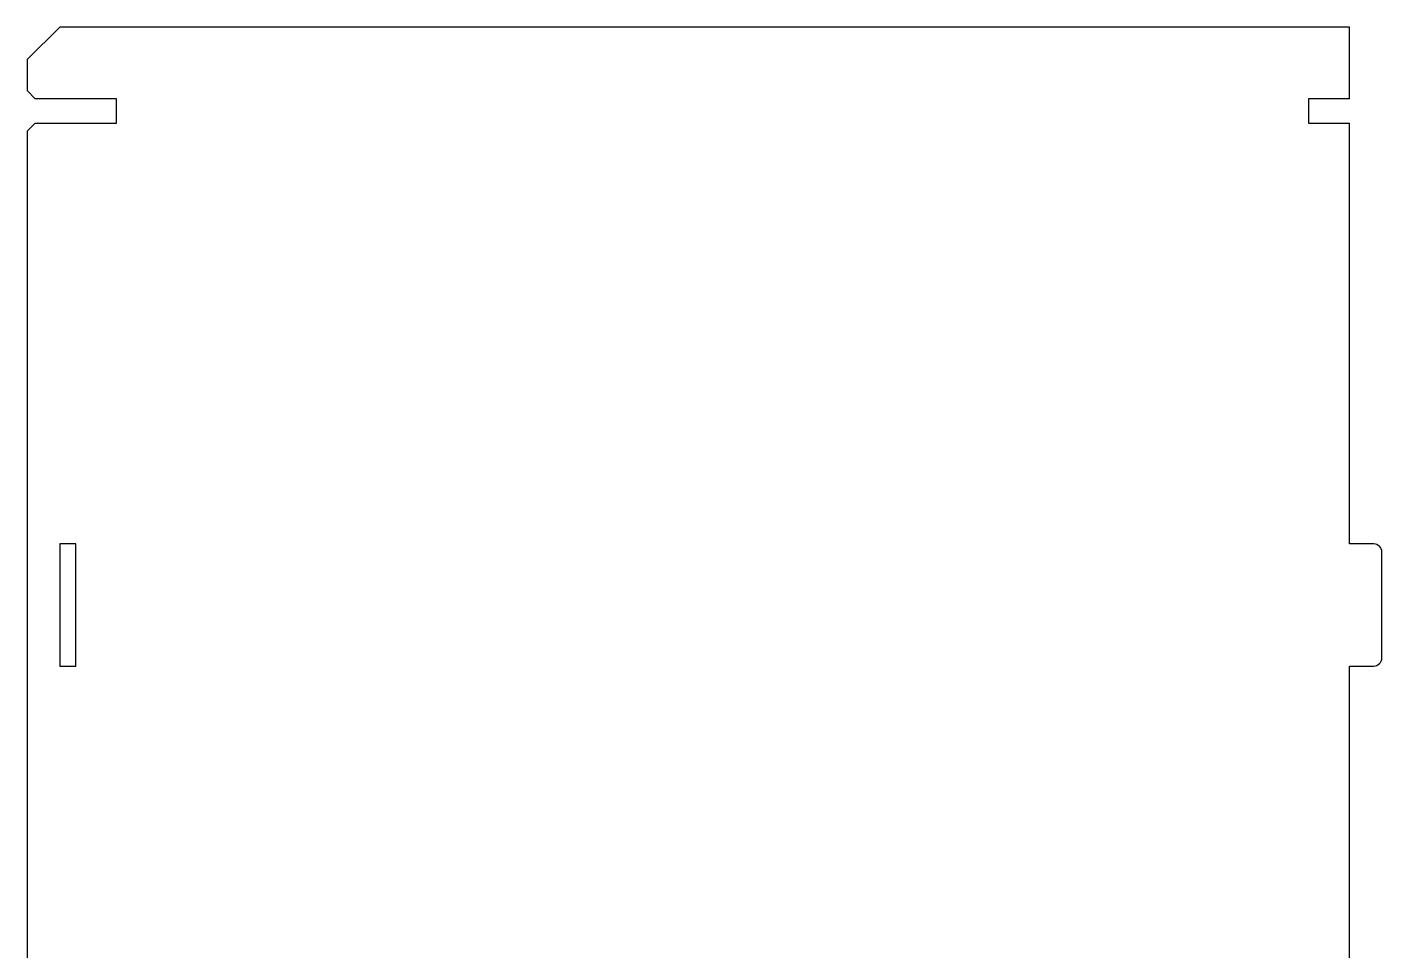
# Model space of a CAD drawing. Extents: x -144 to 693, y -254 to -25.
# Drawn here: x -144.2 to 22.2, y -139.7 to -26.2 of the extents above; entities that cross this region are included whole.
import ezdxf

# ---------------------------------------------------------------- set-up
doc = ezdxf.new("R2010")
doc.units = 0
doc.header["$MEASUREMENT"] = 0
doc.layers.add('LAYER_1', color=7, linetype='CONTINUOUS')

# ---------------------------------------------------------------- blocks, each defined once
blk = doc.blocks.new('BLOCK_643')
at = {"layer": 'LAYER_1', "color": 7}
blk.add_lwpolyline([(18.22, -35), (18.22, -26.2)], dxfattribs=at)
blk = doc.blocks.new('BLOCK_644')
at = {"layer": 'LAYER_1', "color": 7}
blk.add_lwpolyline([(18.22, -35), (13.22, -35)], dxfattribs=at)
blk = doc.blocks.new('BLOCK_645')
at = {"layer": 'LAYER_1', "color": 7}
blk.add_lwpolyline([(13.22, -35), (13.22, -38)], dxfattribs=at)
blk = doc.blocks.new('BLOCK_646')
at = {"layer": 'LAYER_1', "color": 7}
blk.add_lwpolyline([(13.22, -38), (18.22, -38)], dxfattribs=at)
blk = doc.blocks.new('BLOCK_647')
at = {"layer": 'LAYER_1', "color": 7}
blk.add_lwpolyline([(18.22, -89.7), (18.22, -38)], dxfattribs=at)
blk = doc.blocks.new('BLOCK_648')
at = {"layer": 'LAYER_1', "color": 7}
blk.add_lwpolyline([(21.22, -89.7), (18.22, -89.7)], dxfattribs=at)
blk = doc.blocks.new('BLOCK_649')
at = {"layer": 'LAYER_1', "color": 7}
blk.add_open_spline([(22.22, -90.7), (22.22, -90.15), (21.77, -89.7), (21.22, -89.7)], degree=3, dxfattribs=at)
blk = doc.blocks.new('BLOCK_650')
at = {"layer": 'LAYER_1', "color": 7}
blk.add_lwpolyline([(22.22, -103.7), (22.22, -90.7)], dxfattribs=at)
blk = doc.blocks.new('BLOCK_651')
at = {"layer": 'LAYER_1', "color": 7}
blk.add_open_spline([(21.22, -104.7), (21.77, -104.7), (22.22, -104.25), (22.22, -103.7)], degree=3, dxfattribs=at)
blk = doc.blocks.new('BLOCK_652')
at = {"layer": 'LAYER_1', "color": 7}
blk.add_lwpolyline([(18.22, -104.7), (21.22, -104.7)], dxfattribs=at)
blk = doc.blocks.new('BLOCK_653')
at = {"layer": 'LAYER_1', "color": 7}
blk.add_lwpolyline([(18.22, -159.7), (18.22, -104.7)], dxfattribs=at)
blk = doc.blocks.new('BLOCK_678')
at = {"layer": 'LAYER_1', "color": 7}
blk.add_lwpolyline([(-144.18, -39), (-144.18, -214.5)], dxfattribs=at)
blk = doc.blocks.new('BLOCK_679')
at = {"layer": 'LAYER_1', "color": 7}
blk.add_lwpolyline([(-143.18, -38), (-144.18, -39)], dxfattribs=at)
blk = doc.blocks.new('BLOCK_680')
at = {"layer": 'LAYER_1', "color": 7}
blk.add_lwpolyline([(-143.18, -38), (-133.18, -38)], dxfattribs=at)
blk = doc.blocks.new('BLOCK_681')
at = {"layer": 'LAYER_1', "color": 7}
blk.add_lwpolyline([(-133.18, -38), (-133.18, -35)], dxfattribs=at)
blk = doc.blocks.new('BLOCK_682')
at = {"layer": 'LAYER_1', "color": 7}
blk.add_lwpolyline([(-133.18, -35), (-143.18, -35)], dxfattribs=at)
blk = doc.blocks.new('BLOCK_683')
at = {"layer": 'LAYER_1', "color": 7}
blk.add_lwpolyline([(-144.18, -34), (-143.18, -35)], dxfattribs=at)
blk = doc.blocks.new('BLOCK_684')
at = {"layer": 'LAYER_1', "color": 7}
blk.add_lwpolyline([(-144.18, -30.2), (-144.18, -34)], dxfattribs=at)
blk = doc.blocks.new('BLOCK_685')
at = {"layer": 'LAYER_1', "color": 7}
blk.add_lwpolyline([(-140.18, -26.2), (-144.18, -30.2)], dxfattribs=at)
blk = doc.blocks.new('BLOCK_686')
at = {"layer": 'LAYER_1', "color": 7}
blk.add_lwpolyline([(18.22, -26.2), (-140.18, -26.2)], dxfattribs=at)
blk = doc.blocks.new('BLOCK_695')
at = {"layer": 'LAYER_1', "color": 7}
blk.add_lwpolyline([(-140.18, -89.7), (-140.18, -104.7)], dxfattribs=at)
blk = doc.blocks.new('BLOCK_696')
at = {"layer": 'LAYER_1', "color": 7}
blk.add_lwpolyline([(-140.18, -104.7), (-138.18, -104.7)], dxfattribs=at)
blk = doc.blocks.new('BLOCK_697')
at = {"layer": 'LAYER_1', "color": 7}
blk.add_lwpolyline([(-138.18, -104.7), (-138.18, -89.7)], dxfattribs=at)
blk = doc.blocks.new('BLOCK_698')
at = {"layer": 'LAYER_1', "color": 7}
blk.add_lwpolyline([(-138.18, -89.7), (-140.18, -89.7)], dxfattribs=at)

msp = doc.modelspace()

# ---------------------------------------------------------------- block references
at = {"layer": 'LAYER_1'}
for name in ['BLOCK_685', 'BLOCK_686', 'BLOCK_643', 'BLOCK_684', 'BLOCK_683', 'BLOCK_682', 'BLOCK_681', 'BLOCK_644', 'BLOCK_645', 'BLOCK_679', 'BLOCK_680', 'BLOCK_646', 'BLOCK_647', 'BLOCK_678', 'BLOCK_695', 'BLOCK_698', 'BLOCK_697', 'BLOCK_648', 'BLOCK_649', 'BLOCK_650', 'BLOCK_696', 'BLOCK_652', 'BLOCK_653', 'BLOCK_651']:
    msp.add_blockref(name, (0, 0), dxfattribs=at)

doc.saveas('drawing.dxf')
